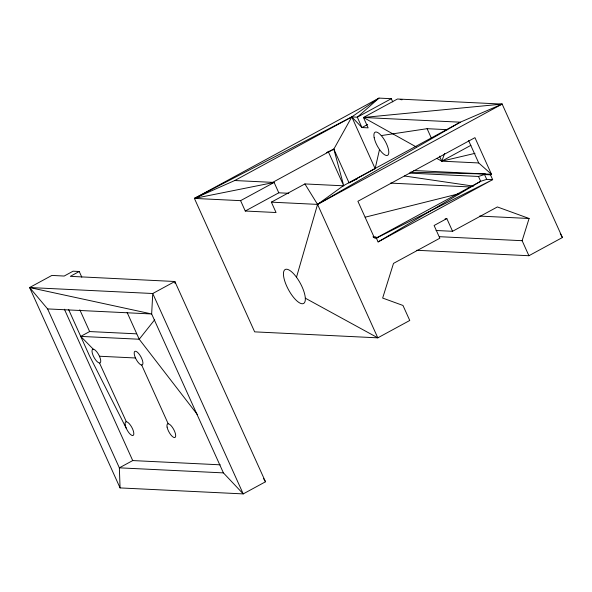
<?xml version="1.0" encoding="UTF-8"?>
<svg xmlns="http://www.w3.org/2000/svg" width="592" height="592" viewBox="0 0 592 592"><rect width="100%" height="100%" fill="white"/><g stroke="black" fill="none" stroke-linecap="round" stroke-linejoin="round"><path stroke-width="0.89" d="M392.755 101.891L391.312 98.701L378.998 98.102L351.796 116.92L333.836 149.117L349.043 182.81L375.143 168.631L379.516 149.48M296.488 277.234A19.321 6.734 61.5 0 0 284.034 278.469A19.321 6.734 61.5 0 0 302.66 303.748A19.321 6.734 61.5 0 0 296.488 277.234L317.556 204.395L343.242 185.799L460.295 122.189L502.149 104.088L562.4 237.533L528.915 255.722L416.798 250.283M528.915 255.722L522.137 240.7L529.093 218.485L497.384 206.948L452.569 231.294L436.038 230.495M444.71 153.387L441.758 161.165L436.94 158.478M154.704 319.717L139.216 339.238L80.719 336.397L93.262 349.176M373.352 236.963L375.913 237.089L378.096 241.921L480.66 181.3L486.705 179.369L492.67 179.657L490.487 174.825L484.522 174.536L478.477 176.46L409.486 173.108M288.755 193.288L278.788 192.807L274.111 182.44L194.405 198.416L234.743 180.53L351.796 116.92L357.302 117.186L378.998 98.102L194.405 198.416L240.589 200.658L245.266 211.026L276.05 212.521L271.373 202.153L317.556 204.395L460.295 122.189L363.458 117.482L368.135 127.85L361.978 127.554L351.796 116.92L194.405 198.416L254.656 331.86L377.807 337.84L409.76 320.472L402.974 305.457L382.654 298.057L393.502 263.396L439.841 238.213L434.099 225.5L446.827 218.581L452.569 231.294M99.811 363.007L100.189 362.8A7.726 2.694 61.5 0 0 96.733 351.759A7.726 2.694 61.5 0 0 92.271 353.032A7.726 2.694 61.5 0 0 99.5 362.992L126.333 421.741M79.239 271.499L70.322 276.346L174.855 281.503L265.505 481.784L243.223 493.898L120.072 487.919L29.6 287.534L51.881 275.428L64.173 276.042L73.09 271.195L79.239 271.499L81.814 277.197M391.312 98.701L357.302 117.186L361.978 127.554L367.647 124.468M416.08 146.838L363.458 117.482L397.469 99.005L502.149 104.088L317.556 204.395L377.807 337.84L305.324 298.183M272.261 182.61L333.836 149.117L343.782 185.918L328.131 151.271M240.589 200.658L274.111 182.44L234.743 180.53M245.266 211.026L278.788 192.807M271.373 202.153L304.902 183.934L343.242 185.799M80.719 336.397L89.636 331.557L136.589 333.836M470.914 145.321L441.758 161.165L439.501 156.17M372.982 236.77L374.433 237.888L375.913 237.089M490.487 174.825L491.486 174.285L474.947 137.662L357.894 201.273L374.433 237.888M375.52 238.428L480.66 181.3L478.477 176.46M378.096 241.921L492.67 179.657L376.357 238.11M220.209 464.816L132.719 460.569L119.355 467.835L120.072 487.919M326.421 152.729L333.836 149.117M349.043 182.81L357.198 178.851M376.416 238.176L378.081 237.399M365.19 217.183L459.311 193.665M474.991 153.35L441.758 161.165L478.706 162.955L491.486 174.285L413.778 170.511M445.036 218.959L446.827 218.581M381.263 135.59L427.098 128.686L447.419 129.678M363.458 117.482L502.149 104.088M410.3 172.213L485.514 173.996M390.609 183.106L470.633 186.991M479.579 216.08L529.093 218.485M439.427 236.689L522.137 240.7M223.413 472.89L151.656 313.967L152.751 293.514L243.223 493.898L223.413 472.89L119.355 467.835L47.597 308.913L29.6 287.534L152.751 293.514L174.855 281.503L174.98 283.339M47.597 308.913L151.656 313.967L29.6 287.534M99.456 356.236L135.479 357.982M404.484 175.994L473.519 186.147M400.199 99.486L402.012 99.804M197.306 414.489L139.216 339.238L127.117 312.443M304.902 183.934L317.556 204.395M263.588 478.647L265.505 481.784M560.239 233.485L562.4 237.533M126.37 428.497L89.459 355.748L68.613 309.579M484.522 174.536L486.705 179.369M468.605 140.593L478.706 162.955M427.098 128.686L431.235 137.847M351.796 116.92L375.143 168.631M141.68 365.042A7.726 2.694 61.5 0 0 139.668 354.808A7.726 2.694 61.5 0 0 134.332 354.549A7.726 2.694 61.5 0 0 141.68 365.042L168.202 423.776M79.802 309.779L89.636 331.557M64.38 309.216L132.719 460.569M374.181 137.736A13.135 4.573 61.5 0 0 386.687 155.518A13.135 4.573 61.5 0 0 383.194 138.054A13.135 4.573 61.5 0 0 374.181 137.736M125.223 425.063A7.726 2.694 61.5 0 0 132.571 435.557A7.726 2.694 61.5 0 0 130.558 425.322A7.726 2.694 61.5 0 0 125.223 425.063M167.092 427.098A7.726 2.694 61.5 0 0 174.44 437.592A7.726 2.694 61.5 0 0 172.427 427.357A7.726 2.694 61.5 0 0 167.092 427.098"/></g></svg>
